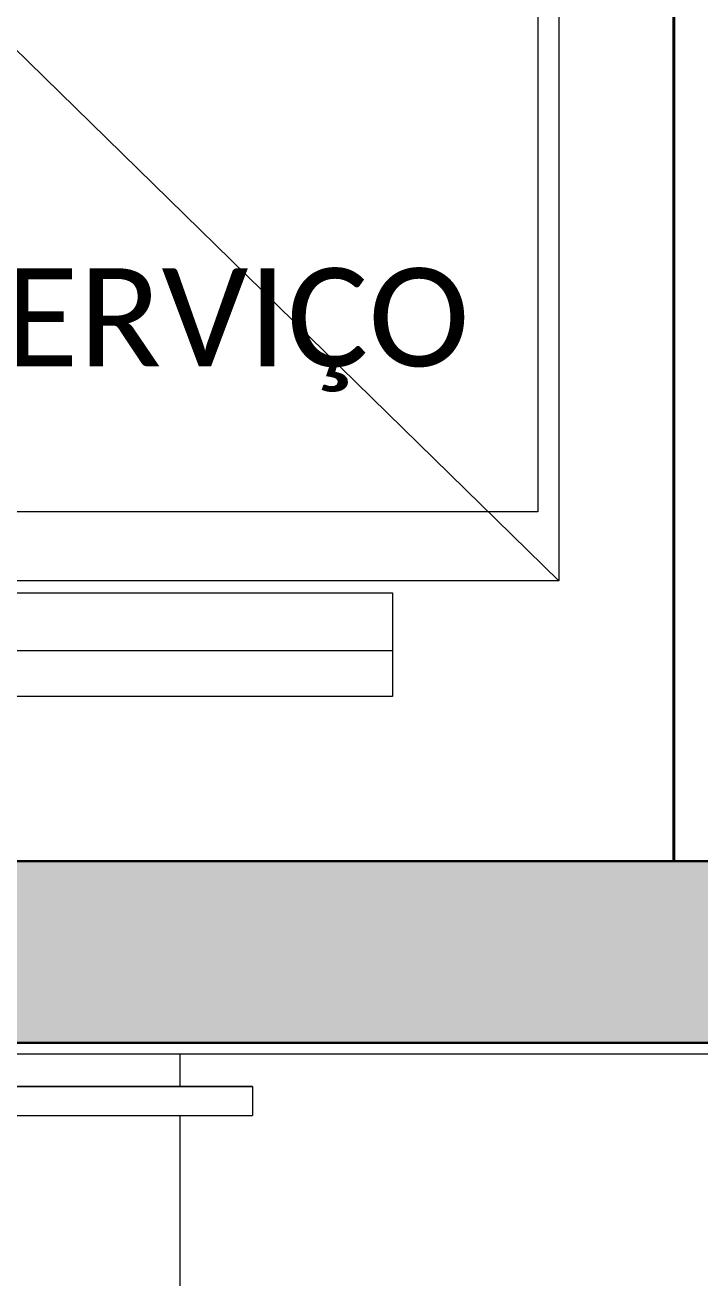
# Model space of a CAD drawing. Extents: x -14.2 to 52.3, y 2.5 to 90.9.
# Drawn here: x 10.709 to 11.638, y 17.045 to 18.769 of the extents above; entities that cross this region are included whole.
import ezdxf

# ---------------------------------------------------------------- set-up
doc = ezdxf.new("R2010")
doc.units = 0
for name, color, linetype, lineweight in [('limpo_PINI-PSG-PE-0102-LAZ-R00$0$A-DETL', 1, 'Continuous', 5), ('limpo_PINI-PSG-PE-0102-LAZ-R00$0$A-DETL-GENF', 1, 'Continuous', 5), ('limpo_PINI-PSG-PE-0102-LAZ-R00$0$A-WALL', 1, 'Continuous', 5), ('limpo_PINI-PSG-PE-0102-LAZ-R00$0$A-WALL-FNSH', 1, 'Continuous', 40), ('limpo_PINI-PSG-PE-0102-LAZ-R00$0$Corrimãos superiores', 7, 'Continuous', 5), ('limpo_PINI-PSG-PE-0102-LAZ-R00$0$G-ANNO-TEXT', 231, 'Continuous', 5), ('limpo_PINI-PSG-PE-0102-LAZ-R00$0$M-EQPM', 1, 'Continuous', 5), ('limpo_PINI-PSG-PE-0102-LAZ-R00$0$S-STRS', 31, 'Continuous', 5)]:
    doc.layers.add(name, color=color, linetype=linetype, lineweight=lineweight)
doc.layers.add('limpo_PINI-PSG-PE-0102-LAZ-R00$0$XR_ARQT', color=7, linetype='Continuous')
doc.layers.add('XR_ARQT', color=7, linetype='Continuous')
doc.styles.add('limpo_PINI-PSG-PE-0102-LAZ-R00$0$Calibri', font='calibri.ttf', dxfattribs={"height": 0.16})

# ---------------------------------------------------------------- blocks, each defined once
blk = doc.blocks.new('limpo_PINI-PSG-PE-0102-LAZ-R00$0$DAA_017_ELEVADOR_181 - ABERTURA DE 1_00m_ 1_80x1_70m-1426525-5PPE_008_LAZER__P_A_0_09_')
at = {"layer": 'limpo_PINI-PSG-PE-0102-LAZ-R00$0$M-EQPM'}
for p, q in [((-621.3, 1811.3), (-621.3, 1953.8)), ((-621.3, 1953.8), (621.3, 1953.8)), ((-621.3, 1891.3), (621.3, 1891.3)), ((621.3, 1811.3), (-621.3, 1811.3)), ((-850, 1795), (850, 132.6)), ((-850, 132.6), (-850, 1795)), ((-850, 1795), (850, 1795)), ((-821.3, 227.6), (-821.3, 1700)), ((-821.3, 1700), (821.3, 1700))]:
    blk.add_line(p, q, dxfattribs=at)
blk = doc.blocks.new('limpo_PINI-PSG-PE-0102-LAZ-R00$0$Tipo de corrimão superior - Corrimão superior_Interno_-4663671-5PPE_008_LAZER__P_A_0_09_')
at = {"layer": 'limpo_PINI-PSG-PE-0102-LAZ-R00$0$Corrimãos superiores', "color": 50}
for p, q in [((2518.5, -6815.4), (970.3, -6815.4)), ((2620, -6815.4), (2534.7, -6815.4)), ((2620, -6833.1), (2620, -6837.7)), ((970.3, -6855.4), (2518.5, -6855.4)), ((2534.7, -6855.4), (2620, -6855.4))]:
    blk.add_line(p, q, dxfattribs=at)
at = {"layer": 'limpo_PINI-PSG-PE-0102-LAZ-R00$0$Corrimãos superiores', "color": 50, "flags": 128}
for points in [[(2534.7, -6815.4), (2533.5, -6815.4), (2532.3, -6815.4), (2531.1, -6815.4), (2529.9, -6815.4), (2528.7, -6815.4), (2527.6, -6815.4), (2526.4, -6815.4), (2525.2, -6815.4), (2524.1, -6815.4), (2523, -6815.4), (2521.9, -6815.4), (2520.8, -6815.4), (2519.8, -6815.4), (2518.7, -6815.4), (2518.5, -6815.4)], [(2518.5, -6855.4), (2519.5, -6855.4), (2520.5, -6855.4), (2521.6, -6855.4), (2522.7, -6855.4), (2523.8, -6855.4), (2524.9, -6855.4), (2526.1, -6855.4), (2527.2, -6855.4), (2528.4, -6855.4), (2529.6, -6855.4), (2530.8, -6855.4), (2531.9, -6855.4), (2533.1, -6855.4), (2534.3, -6855.4), (2534.7, -6855.4)]]:
    blk.add_lwpolyline(points, dxfattribs=at)
blk = doc.blocks.new('limpo_PINI-PSG-PE-0102-LAZ-R00$0$Tipo de corrimão superior - Corrimão superior_Interno_-V9-5PPE_008_LAZER__P_A_0_09_')
at = {"layer": 'limpo_PINI-PSG-PE-0102-LAZ-R00$0$Corrimãos superiores', "color": 50}
for p, q in [((933.3, -6815.4), (2507.6, -6815.4)), ((933.8, -6833.3), (933.8, -6815.4)), ((2507.6, -6815.4), (2534.7, -6815.4)), ((2534.7, -6815.4), (2620, -6815.4)), ((2620, -6815.4), (2620, -6855.4)), ((933.8, -6855.4), (933.8, -6838.6)), ((933.3, -6855.4), (2507.6, -6855.4)), ((2507.6, -6855.4), (2534.7, -6855.4)), ((2534.7, -6855.4), (2620, -6855.4))]:
    blk.add_line(p, q, dxfattribs=at)
blk = doc.blocks.new('limpo_PINI-PSG-PE-0102-LAZ-R00$0$A$C745163c0')
at = {"layer": 'limpo_PINI-PSG-PE-0102-LAZ-R00$0$A-DETL-GENF'}
blk.add_hatch(color=252, dxfattribs=at).paths.add_polyline_path([(-1214.8, -4240.4), (-735, -4240.4), (-735, -1740.4), (-1235, -1740.4), (-1235, -3990.4), (-4500, -3990.4), (-4500, -1240.4), (-5000, -1240.4), (-5000, -3990.4), (-7375.9, -3990.4), (-7544, -3977.3), (-7694.4, -3929.9), (-7830, -3850.9), (-7943.6, -3743.3), (-8030.3, -3617.5), (-8089.5, -3469.5), (-8114.5, -3320.4), (-8875.6, 3522.4), (-8899.9, 3763.3), (-8904.1, 3841), (-8900.9, 3918.7), (-8864.8, 4127), (-8758.4, 4309.7), (-8595, 4443.8), (-8223.7, 4625.3), (-7834.7, 4764.9), (-7573, 4836.9), (-7300, 4908.4), (-6554.4, 5083.1), (-6069.8, 5185.4), (-3680, 5695.9), (-3680, 4815), (-5930, 4815), (-5930, 2215), (-3480, 2215), (-3480, 2515), (-5680, 2515), (-5680, 4515), (-3480, 4515), (-3480, 5994.2), (-6362.3, 5379.1), (-6612.9, 5326.2), (-7360.2, 5151.1), (-7643.4, 5076.9), (-7910, 4999.7), (-8035.6, 4959.8), (-8155.8, 4918.9), (-8270.1, 4877), (-8378, 4833.9), (-8429.1, 4812.2), (-8561.2, 4746.2), (-8692.2, 4678), (-8956.1, 4462.1), (-9117.3, 4161.8), (-9151.3, 3822.6), (-9122.6, 3481.5), (-8362.5, -3350.9), (-8324.8, -3555.7), (-8246, -3744.2), (-8128.7, -3913.2), (-7977.8, -4052.4), (-7796.3, -4158.2), (-7597.5, -4221.6), (-7389, -4240.4), (-2219.6, -4240.4)])
at = {"layer": 'limpo_PINI-PSG-PE-0102-LAZ-R00$0$A-DETL', "color": 1, "lineweight": 30}
for p, q in [((-1235, -3990.4), (-4500, -3990.4)), ((-7389, -4240.4), (-735, -4240.4))]:
    blk.add_line(p, q, dxfattribs=at)
at = {"layer": 'limpo_PINI-PSG-PE-0102-LAZ-R00$0$A-WALL', "color": 170, "lineweight": 40}
blk.add_line((-2480, -1880), (-2480, -3990.4), dxfattribs=at)
at = {"layer": 'limpo_PINI-PSG-PE-0102-LAZ-R00$0$A-WALL-FNSH', "lineweight": 5}
blk.add_line((-7389.3, -4255.4), (-940.1, -4255.4), dxfattribs=at)
at = {"layer": 'limpo_PINI-PSG-PE-0102-LAZ-R00$0$S-STRS'}
for p, q in [((-3160, -4255.4), (-3160, -4300.5)), ((-3160, -4340.3), (-3160, -5350.4))]:
    blk.add_line(p, q, dxfattribs=at)
at = {"layer": 'limpo_PINI-PSG-PE-0102-LAZ-R00$0$Corrimãos superiores', "color": 50}
for name in ['limpo_PINI-PSG-PE-0102-LAZ-R00$0$Tipo de corrimão superior - Corrimão superior_Interno_-V9-5PPE_008_LAZER__P_A_0_09_', 'limpo_PINI-PSG-PE-0102-LAZ-R00$0$Tipo de corrimão superior - Corrimão superior_Interno_-4663671-5PPE_008_LAZER__P_A_0_09_']:
    blk.add_blockref(name, (-5680, 2515), dxfattribs=at)
at = {"layer": 'limpo_PINI-PSG-PE-0102-LAZ-R00$0$M-EQPM', "rotation": 180}
blk.add_blockref('limpo_PINI-PSG-PE-0102-LAZ-R00$0$DAA_017_ELEVADOR_181 - ABERTURA DE 1_00m_ 1_80x1_70m-1426525-5PPE_008_LAZER__P_A_0_09_', (-3488.5, -1810), dxfattribs=at)
at = {"layer": 'limpo_PINI-PSG-PE-0102-LAZ-R00$0$G-ANNO-TEXT', "color": 7, "insert": (-4012.7, -3174.9), "char_height": 135, "width": 1226.582, "attachment_point": 1, "style": 'limpo_PINI-PSG-PE-0102-LAZ-R00$0$Calibri'}
blk.add_mtext('ELEV. SERVIÇO', dxfattribs=at)
blk = doc.blocks.new('limpo_PINI-PSG-PE-0102-LAZ-R00')
at = {"layer": 'limpo_PINI-PSG-PE-0102-LAZ-R00$0$XR_ARQT', "xscale": 0.001000000000038553, "yscale": 0.001000000000038553, "zscale": 0.001000000000038553}
blk.add_blockref('limpo_PINI-PSG-PE-0102-LAZ-R00$0$A$C745163c0', (14.124, 21.592), dxfattribs=at)

msp = doc.modelspace()

# ---------------------------------------------------------------- block references
at = {"layer": 'XR_ARQT'}
msp.add_blockref('limpo_PINI-PSG-PE-0102-LAZ-R00', (-0.0418, 0.017), dxfattribs=at)

doc.saveas('drawing.dxf')
